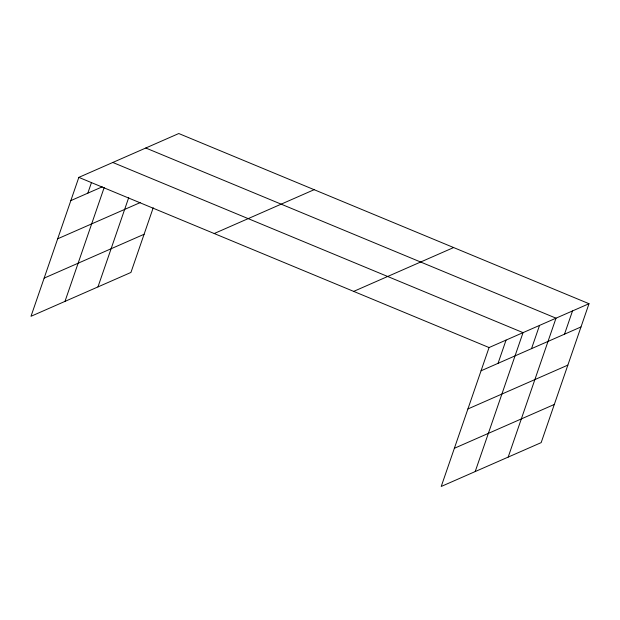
<?xml version="1.0" encoding="UTF-8"?>
<svg xmlns="http://www.w3.org/2000/svg" width="620" height="620" viewBox="0 0 620 620"><rect width="100%" height="100%" fill="white"/><g stroke="black" fill="none" stroke-linecap="round" stroke-linejoin="round"><path stroke-width="0.93" d="M589 303.707L489.056 347.549L441.223 486.468L541.167 442.626L589 303.707L178.777 133.532L78.833 177.374L31 316.293L130.944 272.451L153.218 207.754M87.823 193.161L91.512 182.435M64.984 301.39L104.183 187.527M97.96 286.921L128.72 197.602M498.046 363.336L506.052 340.093M475.207 471.564L523.04 332.638L112.817 162.471M531.526 348.649L539.532 325.407M508.183 457.095L556.016 318.176L145.793 148.002M564.51 334.18L572.508 310.938M70.835 200.617L102.261 186.829M57.683 238.793L140.267 202.562M44.144 278.124L144.088 234.275M214.21 233.531L314.146 189.689M353.687 291.392L453.623 247.551M481.058 370.791L580.994 326.949M467.914 408.96L567.85 365.118M454.367 448.291L554.311 404.449M78.833 177.374L489.056 347.549"/></g></svg>
